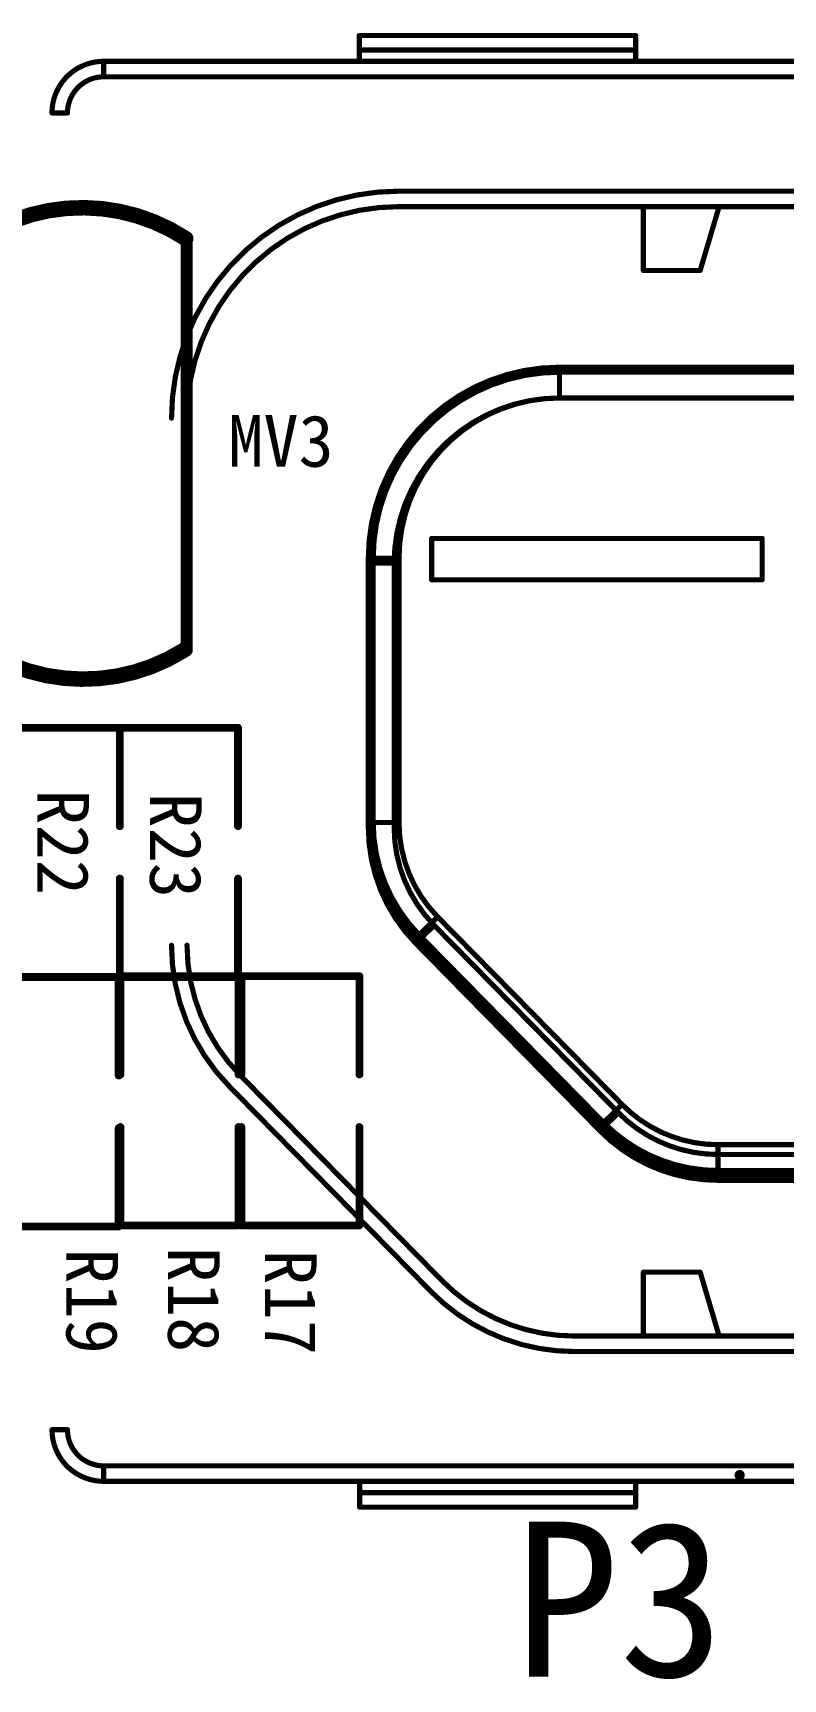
# Model space of a CAD drawing. Extents: x 780 to 1278, y 406 to 602.
# Drawn here: x 1034.08 to 1048.61, y 533.06 to 564.94 of the extents above; entities that cross this region are included whole.
import ezdxf

# ---------------------------------------------------------------- set-up
doc = ezdxf.new("R2010")
doc.units = 0
doc.header["$MEASUREMENT"] = 0
doc.layers.get('0').update_dxf_attribs({"linetype": 'CONTINUOUS'})
doc.layers.add('BOTTOMOVERLAY', color=7, linetype='CONTINUOUS')
doc.layers.add('TOPOVERLAY', color=7, linetype='CONTINUOUS')
doc.styles.get("Standard").update_dxf_attribs({"font": ''})
doc.styles.get('Standard').set_extended_font_data('SimSun')

# ---------------------------------------------------------------- blocks, each defined once
blk = doc.blocks.new('MV_93')
at = {"layer": 'TOPOVERLAY', "const_width": 0.3}
for points in [[(-4.009, -1.964, -0.29277), (-3.966, 1.981)], [(4.009, 1.938, -0.29277), (3.966, -2.007)]]:
    blk.add_lwpolyline(points, format="xyb", dxfattribs=at)
at = {"layer": 'TOPOVERLAY'}
for points, const_width in [([(-4.041, 1.981, 1), (-3.891, 1.981, 1)], 0.15), ([(-4.023, 2, 1), (-3.908, 2, 1)], 0.115), ([(3.934, 1.938, 1), (4.084, 1.938, 1)], 0.15), ([(3.952, 2, 1), (4.067, 2, 1)], 0.115), ([(-4.084, -1.964, 1), (-3.934, -1.964, 1)], 0.15), ([(-4.067, -2, 1), (-3.952, -2, 1)], 0.115), ([(3.891, -2.007, 1), (4.041, -2.007, 1)], 0.15), ([(3.908, -2, 1), (4.023, -2, 1)], 0.115)]:
    blk.add_lwpolyline(points, format="xyb", close=True, dxfattribs=dict(at, const_width=const_width))
at = {"layer": 'TOPOVERLAY', "const_width": 0.23}
for points in [[(4.009, 2), (-3.966, 2)], [(3.966, -2), (-4.009, -2)]]:
    blk.add_lwpolyline(points, dxfattribs=at)
blk = doc.blocks.new('0805_114')
at = {"layer": 'TOPOVERLAY', "const_width": 0.15}
for points in [[(-2.413, 1.143), (-0.508, 1.143)], [(-2.413, 1.143), (-2.413, -1.143)], [(0.508, 1.143), (2.413, 1.143)], [(2.413, 1.143), (2.413, -1.143)], [(-2.413, -1.143), (-0.508, -1.143)], [(0.508, -1.143), (2.413, -1.143)]]:
    blk.add_lwpolyline(points, dxfattribs=at)
at = {"layer": 'TOPOVERLAY', "const_width": 0.075}
for points in [[(-2.451, 1.143, 1), (-2.375, 1.143, 1)], [(-2.451, 1.143, 1), (-2.375, 1.143, 1)], [(-0.546, 1.143, 1), (-0.47, 1.143, 1)], [(0.47, 1.143, 1), (0.546, 1.143, 1)], [(2.375, 1.143, 1), (2.451, 1.143, 1)], [(2.375, 1.143, 1), (2.451, 1.143, 1)], [(-2.451, -1.143, 1), (-2.375, -1.143, 1)], [(-2.451, -1.143, 1), (-2.375, -1.143, 1)], [(-0.546, -1.143, 1), (-0.47, -1.143, 1)], [(0.47, -1.143, 1), (0.546, -1.143, 1)], [(2.375, -1.143, 1), (2.451, -1.143, 1)], [(2.375, -1.143, 1), (2.451, -1.143, 1)]]:
    blk.add_lwpolyline(points, format="xyb", close=True, dxfattribs=at)
blk = doc.blocks.new('0805_115')
at = {"layer": 'TOPOVERLAY', "const_width": 0.15}
for points in [[(-2.413, -1.143), (-2.413, 1.143)], [(-0.508, 1.143), (-2.413, 1.143)], [(2.413, 1.143), (0.508, 1.143)], [(2.413, -1.143), (2.413, 1.143)], [(-0.508, -1.143), (-2.413, -1.143)], [(2.413, -1.143), (0.508, -1.143)]]:
    blk.add_lwpolyline(points, dxfattribs=at)
at = {"layer": 'TOPOVERLAY', "const_width": 0.075}
for points in [[(-2.451, 1.143, 1), (-2.375, 1.143, 1)], [(-2.451, 1.143, 1), (-2.375, 1.143, 1)], [(-0.546, 1.143, 1), (-0.47, 1.143, 1)], [(0.47, 1.143, 1), (0.546, 1.143, 1)], [(2.375, 1.143, 1), (2.451, 1.143, 1)], [(2.375, 1.143, 1), (2.451, 1.143, 1)], [(-2.451, -1.143, 1), (-2.375, -1.143, 1)], [(-2.451, -1.143, 1), (-2.375, -1.143, 1)], [(-0.546, -1.143, 1), (-0.47, -1.143, 1)], [(0.47, -1.143, 1), (0.546, -1.143, 1)], [(2.375, -1.143, 1), (2.451, -1.143, 1)], [(2.375, -1.143, 1), (2.451, -1.143, 1)]]:
    blk.add_lwpolyline(points, format="xyb", close=True, dxfattribs=at)
blk = doc.blocks.new('0805_116')
at = {"layer": 'TOPOVERLAY', "const_width": 0.15}
for points in [[(-2.413, 1.143), (-2.413, -1.143)], [(-2.413, 1.143), (-0.508, 1.143)], [(0.508, 1.143), (2.413, 1.143)], [(2.413, 1.143), (2.413, -1.143)], [(-2.413, -1.143), (-0.508, -1.143)], [(0.508, -1.143), (2.413, -1.143)]]:
    blk.add_lwpolyline(points, dxfattribs=at)
at = {"layer": 'TOPOVERLAY', "const_width": 0.075}
for points in [[(-2.451, 1.143, 1), (-2.375, 1.143, 1)], [(-2.451, 1.143, 1), (-2.375, 1.143, 1)], [(-0.546, 1.143, 1), (-0.47, 1.143, 1)], [(0.47, 1.143, 1), (0.546, 1.143, 1)], [(2.375, 1.143, 1), (2.451, 1.143, 1)], [(2.375, 1.143, 1), (2.451, 1.143, 1)], [(-2.451, -1.143, 1), (-2.375, -1.143, 1)], [(-2.451, -1.143, 1), (-2.375, -1.143, 1)], [(-0.546, -1.143, 1), (-0.47, -1.143, 1)], [(0.47, -1.143, 1), (0.546, -1.143, 1)], [(2.375, -1.143, 1), (2.451, -1.143, 1)], [(2.375, -1.143, 1), (2.451, -1.143, 1)]]:
    blk.add_lwpolyline(points, format="xyb", close=True, dxfattribs=at)
blk = doc.blocks.new('0805_119')
at = {"layer": 'TOPOVERLAY', "const_width": 0.15}
for points in [[(-2.413, -1.143), (-2.413, 1.143)], [(-0.508, 1.143), (-2.413, 1.143)], [(2.413, 1.143), (0.508, 1.143)], [(2.413, -1.143), (2.413, 1.143)], [(-0.508, -1.143), (-2.413, -1.143)], [(2.413, -1.143), (0.508, -1.143)]]:
    blk.add_lwpolyline(points, dxfattribs=at)
at = {"layer": 'TOPOVERLAY', "const_width": 0.075}
for points in [[(-2.451, 1.143, 1), (-2.375, 1.143, 1)], [(-2.451, 1.143, 1), (-2.375, 1.143, 1)], [(-0.546, 1.143, 1), (-0.47, 1.143, 1)], [(0.47, 1.143, 1), (0.546, 1.143, 1)], [(2.375, 1.143, 1), (2.451, 1.143, 1)], [(2.375, 1.143, 1), (2.451, 1.143, 1)], [(-2.451, -1.143, 1), (-2.375, -1.143, 1)], [(-2.451, -1.143, 1), (-2.375, -1.143, 1)], [(-0.546, -1.143, 1), (-0.47, -1.143, 1)], [(0.47, -1.143, 1), (0.546, -1.143, 1)], [(2.375, -1.143, 1), (2.451, -1.143, 1)], [(2.375, -1.143, 1), (2.451, -1.143, 1)]]:
    blk.add_lwpolyline(points, format="xyb", close=True, dxfattribs=at)
blk = doc.blocks.new('0805_120')
at = {"layer": 'TOPOVERLAY', "const_width": 0.15}
for points in [[(-2.413, -1.143), (-2.413, 1.143)], [(-0.508, 1.143), (-2.413, 1.143)], [(2.413, 1.143), (0.508, 1.143)], [(2.413, -1.143), (2.413, 1.143)], [(-0.508, -1.143), (-2.413, -1.143)], [(2.413, -1.143), (0.508, -1.143)]]:
    blk.add_lwpolyline(points, dxfattribs=at)
at = {"layer": 'TOPOVERLAY', "const_width": 0.075}
for points in [[(-2.451, 1.143, 1), (-2.375, 1.143, 1)], [(-2.451, 1.143, 1), (-2.375, 1.143, 1)], [(-0.546, 1.143, 1), (-0.47, 1.143, 1)], [(0.47, 1.143, 1), (0.546, 1.143, 1)], [(2.375, 1.143, 1), (2.451, 1.143, 1)], [(2.375, 1.143, 1), (2.451, 1.143, 1)], [(-2.451, -1.143, 1), (-2.375, -1.143, 1)], [(-2.451, -1.143, 1), (-2.375, -1.143, 1)], [(-0.546, -1.143, 1), (-0.47, -1.143, 1)], [(0.47, -1.143, 1), (0.546, -1.143, 1)], [(2.375, -1.143, 1), (2.451, -1.143, 1)], [(2.375, -1.143, 1), (2.451, -1.143, 1)]]:
    blk.add_lwpolyline(points, format="xyb", close=True, dxfattribs=at)

msp = doc.modelspace()

# ---------------------------------------------------------------- linework, layer by layer
at = {"layer": 'BOTTOMOVERLAY', "const_width": 0.1}
msp.add_lwpolyline([(1047.74, 537.055, 1), (1047.79, 536.968, 1)], format="xyb", close=True, dxfattribs=at)
msp.add_lwpolyline([(1047.74, 537.055, 1), (1047.79, 536.968, 1)], format="xyb", close=True, dxfattribs=at)
at = {"layer": 'TOPOVERLAY', "const_width": 0.1}
for points in [[(1040.401, 564.391), (1040.401, 564.891)], [(1040.401, 564.891), (1045.751, 564.891)], [(1045.751, 564.391), (1045.751, 564.891)], [(1040.401, 564.611), (1045.751, 564.611)], [(1035.451, 564.091), (1035.451, 564.391)], [(1035.451, 564.391), (1068.551, 564.391)], [(1035.451, 564.091), (1068.551, 564.091)], [(1034.451, 563.391), (1034.751, 563.391)], [(1041.161, 561.876), (1062.841, 561.876)], [(1041.161, 561.576), (1062.841, 561.576)], [(1045.901, 560.341), (1045.901, 561.562)], [(1047.001, 560.341), (1047.363, 561.562)], [(1045.901, 560.341), (1047.001, 560.341)], [(1044.276, 557.871), (1044.276, 558.466)], [(1044.276, 558.466), (1059.726, 558.466)], [(1044.276, 558.371), (1059.726, 558.371)], [(1044.276, 557.871), (1044.276, 558.371)], [(1044.276, 558.371), (1059.726, 558.371)], [(1044.276, 557.871), (1059.726, 557.871)], [(1044.276, 557.871), (1059.726, 557.871)], [(1041.801, 554.351), (1041.801, 555.151)], [(1041.801, 555.151), (1048.201, 555.151)], [(1048.201, 554.351), (1048.201, 555.151)], [(1040.576, 549.65), (1040.576, 554.766)], [(1040.576, 554.766), (1041.17, 554.766)], [(1040.576, 549.551), (1040.576, 554.671)], [(1040.576, 554.671), (1041.076, 554.671)], [(1040.67, 549.65), (1040.67, 554.766)], [(1041.076, 549.551), (1041.076, 554.671)], [(1041.17, 549.65), (1041.17, 554.766)], [(1041.801, 554.351), (1048.201, 554.351)], [(1040.576, 549.65), (1041.17, 549.65)], [(1041.494, 547.407), (1041.918, 547.823)], [(1041.494, 547.309), (1041.85, 547.659)], [(1041.85, 547.659), (1045.418, 544.029)], [(1041.918, 547.823), (1045.489, 544.189)], [(1041.494, 547.407), (1045.065, 543.773)], [(1041.561, 547.473), (1045.132, 543.839)], [(1041.494, 547.309), (1045.061, 543.679)], [(1037.883, 544.542), (1041.786, 540.57)], [(1038.097, 544.753), (1042, 540.781)], [(1045.065, 543.773), (1045.489, 544.189)], [(1045.061, 543.679), (1045.418, 544.029)], [(1047.343, 542.721), (1047.343, 543.221)], [(1047.343, 543.221), (1056.659, 543.221)], [(1047.347, 542.816), (1047.347, 543.41)], [(1047.347, 543.41), (1056.655, 543.41)], [(1047.347, 542.91), (1056.655, 542.91)], [(1047.343, 542.721), (1056.659, 542.721)], [(1047.347, 542.816), (1056.655, 542.816)], [(1045.901, 539.72), (1045.901, 540.941)], [(1045.901, 540.941), (1047.001, 540.941)], [(1047.001, 540.941), (1047.363, 539.72)], [(1044.564, 539.705), (1059.438, 539.705)], [(1044.564, 539.405), (1059.438, 539.405)], [(1034.451, 537.891), (1034.751, 537.891)], [(1035.451, 537.191), (1068.551, 537.191)], [(1035.451, 536.891), (1035.451, 537.191)], [(1035.451, 536.891), (1068.551, 536.891)], [(1040.407, 536.671), (1040.407, 536.891)], [(1045.751, 536.391), (1045.751, 536.891)], [(1040.407, 536.671), (1045.751, 536.671)], [(1040.408, 536.391), (1040.408, 536.671)], [(1040.408, 536.391), (1045.751, 536.391)]]:
    msp.add_lwpolyline(points, dxfattribs=at)
at = {"layer": 'TOPOVERLAY', "const_width": 0.05}
for points in [[(1040.376, 564.891, 1), (1040.426, 564.891, 1)], [(1040.376, 564.891, 1), (1040.426, 564.891, 1)], [(1045.726, 564.891, 1), (1045.776, 564.891, 1)], [(1045.726, 564.891, 1), (1045.776, 564.891, 1)], [(1040.376, 564.611, 1), (1040.426, 564.611, 1)], [(1045.726, 564.611, 1), (1045.776, 564.611, 1)], [(1035.426, 564.391, 1), (1035.476, 564.391, 1)], [(1035.426, 564.391, 1), (1035.476, 564.391, 1)], [(1035.426, 564.391, 1), (1035.476, 564.391, 1)], [(1040.376, 564.391, 1), (1040.426, 564.391, 1)], [(1045.726, 564.391, 1), (1045.776, 564.391, 1)], [(1035.426, 564.091, 1), (1035.476, 564.091, 1)], [(1035.426, 564.091, 1), (1035.476, 564.091, 1)], [(1035.426, 564.091, 1), (1035.476, 564.091, 1)], [(1034.426, 563.391, 1), (1034.476, 563.391, 1)], [(1034.426, 563.391, 1), (1034.476, 563.391, 1)], [(1034.426, 563.391, 1), (1034.476, 563.391, 1)], [(1034.726, 563.391, 1), (1034.776, 563.391, 1)], [(1034.726, 563.391, 1), (1034.776, 563.391, 1)], [(1034.726, 563.391, 1), (1034.776, 563.391, 1)], [(1041.136, 561.876, 1), (1041.186, 561.876, 1)], [(1041.136, 561.876, 1), (1041.186, 561.876, 1)], [(1041.136, 561.576, 1), (1041.186, 561.576, 1)], [(1041.136, 561.576, 1), (1041.186, 561.576, 1)], [(1045.876, 561.562, 1), (1045.926, 561.562, 1)], [(1047.338, 561.562, 1), (1047.388, 561.562, 1)], [(1045.876, 560.341, 1), (1045.926, 560.341, 1)], [(1045.876, 560.341, 1), (1045.926, 560.341, 1)], [(1046.976, 560.341, 1), (1047.026, 560.341, 1)], [(1046.976, 560.341, 1), (1047.026, 560.341, 1)], [(1044.251, 558.466, 1), (1044.301, 558.466, 1)], [(1044.251, 558.466, 1), (1044.301, 558.466, 1)], [(1044.251, 558.466, 1), (1044.301, 558.466, 1)], [(1044.251, 558.371, 1), (1044.301, 558.371, 1)], [(1044.251, 558.371, 1), (1044.301, 558.371, 1)], [(1044.251, 558.371, 1), (1044.301, 558.371, 1)], [(1044.251, 558.371, 1), (1044.301, 558.371, 1)], [(1044.251, 558.371, 1), (1044.301, 558.371, 1)], [(1044.251, 557.871, 1), (1044.301, 557.871, 1)], [(1044.251, 557.871, 1), (1044.301, 557.871, 1)], [(1044.251, 557.871, 1), (1044.301, 557.871, 1)], [(1044.251, 557.871, 1), (1044.301, 557.871, 1)], [(1044.251, 557.871, 1), (1044.301, 557.871, 1)], [(1044.251, 557.871, 1), (1044.301, 557.871, 1)], [(1036.741, 557.481, 1), (1036.791, 557.481, 1)], [(1036.741, 557.481, 1), (1036.791, 557.481, 1)], [(1037.041, 557.481, 1), (1037.091, 557.481, 1)], [(1037.041, 557.481, 1), (1037.091, 557.481, 1)], [(1041.776, 555.151, 1), (1041.826, 555.151, 1)], [(1041.776, 555.151, 1), (1041.826, 555.151, 1)], [(1048.176, 555.151, 1), (1048.226, 555.151, 1)], [(1048.176, 555.151, 1), (1048.226, 555.151, 1)], [(1040.551, 554.766, 1), (1040.601, 554.766, 1)], [(1040.551, 554.766, 1), (1040.601, 554.766, 1)], [(1040.551, 554.766, 1), (1040.601, 554.766, 1)], [(1040.551, 554.671, 1), (1040.601, 554.671, 1)], [(1040.551, 554.671, 1), (1040.601, 554.671, 1)], [(1040.551, 554.671, 1), (1040.601, 554.671, 1)], [(1040.645, 554.766, 1), (1040.695, 554.766, 1)], [(1040.645, 554.766, 1), (1040.695, 554.766, 1)], [(1041.051, 554.671, 1), (1041.101, 554.671, 1)], [(1041.051, 554.671, 1), (1041.101, 554.671, 1)], [(1041.051, 554.671, 1), (1041.101, 554.671, 1)], [(1041.145, 554.766, 1), (1041.195, 554.766, 1)], [(1041.145, 554.766, 1), (1041.195, 554.766, 1)], [(1041.145, 554.766, 1), (1041.195, 554.766, 1)], [(1041.776, 554.351, 1), (1041.826, 554.351, 1)], [(1041.776, 554.351, 1), (1041.826, 554.351, 1)], [(1048.176, 554.351, 1), (1048.226, 554.351, 1)], [(1048.176, 554.351, 1), (1048.226, 554.351, 1)], [(1040.551, 549.65, 1), (1040.601, 549.65, 1)], [(1040.551, 549.65, 1), (1040.601, 549.65, 1)], [(1040.551, 549.65, 1), (1040.601, 549.65, 1)], [(1040.551, 549.551, 1), (1040.601, 549.551, 1)], [(1040.551, 549.551, 1), (1040.601, 549.551, 1)], [(1040.645, 549.65, 1), (1040.695, 549.65, 1)], [(1040.645, 549.65, 1), (1040.695, 549.65, 1)], [(1041.051, 549.551, 1), (1041.101, 549.551, 1)], [(1041.051, 549.551, 1), (1041.101, 549.551, 1)], [(1041.145, 549.65, 1), (1041.195, 549.65, 1)], [(1041.145, 549.65, 1), (1041.195, 549.65, 1)], [(1041.145, 549.65, 1), (1041.195, 549.65, 1)], [(1041.825, 547.659, 1), (1041.875, 547.659, 1)], [(1041.825, 547.659, 1), (1041.875, 547.659, 1)], [(1041.825, 547.659, 1), (1041.875, 547.659, 1)], [(1041.893, 547.823, 1), (1041.943, 547.823, 1)], [(1041.893, 547.823, 1), (1041.943, 547.823, 1)], [(1041.893, 547.823, 1), (1041.943, 547.823, 1)], [(1041.469, 547.407, 1), (1041.519, 547.407, 1)], [(1041.469, 547.407, 1), (1041.519, 547.407, 1)], [(1041.469, 547.407, 1), (1041.519, 547.407, 1)], [(1041.536, 547.473, 1), (1041.586, 547.473, 1)], [(1041.536, 547.473, 1), (1041.586, 547.473, 1)], [(1036.741, 547.273, 1), (1036.791, 547.273, 1)], [(1036.741, 547.273, 1), (1036.791, 547.273, 1)], [(1037.041, 547.273, 1), (1037.091, 547.273, 1)], [(1037.041, 547.273, 1), (1037.091, 547.273, 1)], [(1041.469, 547.309, 1), (1041.519, 547.309, 1)], [(1041.469, 547.309, 1), (1041.519, 547.309, 1)], [(1041.469, 547.309, 1), (1041.519, 547.309, 1)], [(1037.858, 544.542, 1), (1037.908, 544.542, 1)], [(1037.858, 544.542, 1), (1037.908, 544.542, 1)], [(1038.072, 544.753, 1), (1038.122, 544.753, 1)], [(1038.072, 544.753, 1), (1038.122, 544.753, 1)], [(1045.464, 544.189, 1), (1045.514, 544.189, 1)], [(1045.464, 544.189, 1), (1045.514, 544.189, 1)], [(1045.464, 544.189, 1), (1045.514, 544.189, 1)], [(1045.107, 543.839, 1), (1045.157, 543.839, 1)], [(1045.107, 543.839, 1), (1045.157, 543.839, 1)], [(1045.393, 544.029, 1), (1045.443, 544.029, 1)], [(1045.393, 544.029, 1), (1045.443, 544.029, 1)], [(1045.393, 544.029, 1), (1045.443, 544.029, 1)], [(1045.036, 543.679, 1), (1045.086, 543.679, 1)], [(1045.036, 543.679, 1), (1045.086, 543.679, 1)], [(1045.036, 543.679, 1), (1045.086, 543.679, 1)], [(1045.04, 543.773, 1), (1045.09, 543.773, 1)], [(1045.04, 543.773, 1), (1045.09, 543.773, 1)], [(1045.04, 543.773, 1), (1045.09, 543.773, 1)], [(1047.318, 543.221, 1), (1047.368, 543.221, 1)], [(1047.318, 543.221, 1), (1047.368, 543.221, 1)], [(1047.318, 543.221, 1), (1047.368, 543.221, 1)], [(1047.322, 543.41, 1), (1047.372, 543.41, 1)], [(1047.322, 543.41, 1), (1047.372, 543.41, 1)], [(1047.322, 543.41, 1), (1047.372, 543.41, 1)], [(1047.322, 542.91, 1), (1047.372, 542.91, 1)], [(1047.322, 542.91, 1), (1047.372, 542.91, 1)], [(1047.318, 542.721, 1), (1047.368, 542.721, 1)], [(1047.318, 542.721, 1), (1047.368, 542.721, 1)], [(1047.318, 542.721, 1), (1047.368, 542.721, 1)], [(1047.322, 542.816, 1), (1047.372, 542.816, 1)], [(1047.322, 542.816, 1), (1047.372, 542.816, 1)], [(1047.322, 542.816, 1), (1047.372, 542.816, 1)], [(1045.876, 540.941, 1), (1045.926, 540.941, 1)], [(1045.876, 540.941, 1), (1045.926, 540.941, 1)], [(1046.976, 540.941, 1), (1047.026, 540.941, 1)], [(1046.976, 540.941, 1), (1047.026, 540.941, 1)], [(1041.975, 540.781, 1), (1042.025, 540.781, 1)], [(1041.975, 540.781, 1), (1042.025, 540.781, 1)], [(1041.761, 540.57, 1), (1041.811, 540.57, 1)], [(1041.761, 540.57, 1), (1041.811, 540.57, 1)], [(1044.539, 539.705, 1), (1044.589, 539.705, 1)], [(1044.539, 539.705, 1), (1044.589, 539.705, 1)], [(1045.876, 539.72, 1), (1045.926, 539.72, 1)], [(1047.338, 539.72, 1), (1047.388, 539.72, 1)], [(1044.539, 539.405, 1), (1044.589, 539.405, 1)], [(1044.539, 539.405, 1), (1044.589, 539.405, 1)], [(1034.426, 537.891, 1), (1034.476, 537.891, 1)], [(1034.426, 537.891, 1), (1034.476, 537.891, 1)], [(1034.426, 537.891, 1), (1034.476, 537.891, 1)], [(1034.726, 537.891, 1), (1034.776, 537.891, 1)], [(1034.726, 537.891, 1), (1034.776, 537.891, 1)], [(1034.726, 537.891, 1), (1034.776, 537.891, 1)], [(1035.426, 537.191, 1), (1035.476, 537.191, 1)], [(1035.426, 537.191, 1), (1035.476, 537.191, 1)], [(1035.426, 537.191, 1), (1035.476, 537.191, 1)], [(1035.426, 536.891, 1), (1035.476, 536.891, 1)], [(1035.426, 536.891, 1), (1035.476, 536.891, 1)], [(1035.426, 536.891, 1), (1035.476, 536.891, 1)], [(1040.382, 536.891, 1), (1040.432, 536.891, 1)], [(1045.726, 536.891, 1), (1045.776, 536.891, 1)], [(1040.382, 536.671, 1), (1040.432, 536.671, 1)], [(1040.382, 536.671, 1), (1040.432, 536.671, 1)], [(1040.383, 536.671, 1), (1040.433, 536.671, 1)], [(1045.726, 536.671, 1), (1045.776, 536.671, 1)], [(1040.383, 536.391, 1), (1040.433, 536.391, 1)], [(1040.383, 536.391, 1), (1040.433, 536.391, 1)], [(1045.726, 536.391, 1), (1045.776, 536.391, 1)], [(1045.726, 536.391, 1), (1045.776, 536.391, 1)]]:
    msp.add_lwpolyline(points, format="xyb", close=True, dxfattribs=at)
at = {"layer": 'TOPOVERLAY', "const_width": 0.1}
for points in [[(1034.451, 563.391, -0.414214), (1035.451, 564.391)], [(1034.751, 563.391, -0.414214), (1035.451, 564.091)], [(1036.766, 557.481, -0.414214), (1041.161, 561.876)], [(1037.066, 557.481, -0.414214), (1041.161, 561.576)], [(1040.576, 554.766, -0.414214), (1044.276, 558.466)], [(1040.576, 554.671, -0.414214), (1044.276, 558.371)], [(1040.67, 554.766, -0.414214), (1044.276, 558.371)], [(1041.076, 554.671, -0.414214), (1044.276, 557.871)], [(1041.17, 554.766, -0.414214), (1044.276, 557.871)], [(1041.494, 547.407, -0.196645), (1040.576, 549.65)], [(1041.494, 547.309, -0.196645), (1040.576, 549.551)], [(1041.561, 547.473, -0.196645), (1040.67, 549.65)], [(1041.85, 547.659, -0.196645), (1041.076, 549.551)], [(1041.918, 547.823, -0.196645), (1041.17, 549.65)], [(1037.883, 544.542, -0.196645), (1036.766, 547.273)], [(1038.097, 544.753, -0.196645), (1037.066, 547.273)], [(1047.347, 543.41, -0.201181), (1045.489, 544.189)], [(1047.347, 542.91, -0.201181), (1045.132, 543.839)], [(1047.343, 543.221, -0.201181), (1045.418, 544.029)], [(1047.343, 542.721, -0.201181), (1045.061, 543.679)], [(1047.347, 542.816, -0.201181), (1045.065, 543.773)], [(1044.564, 539.705, -0.201181), (1042, 540.781)], [(1044.564, 539.405, -0.201181), (1041.786, 540.57)], [(1035.451, 536.891, -0.414214), (1034.451, 537.891)], [(1035.451, 537.191, -0.414214), (1034.751, 537.891)]]:
    msp.add_lwpolyline(points, format="xyb", dxfattribs=at)

# ---------------------------------------------------------------- block references
for name, p, rotation in [('MV_93', (1035.06, 556.991), 270), ('0805_119', (1034.62, 549.071), 270), ('0805_120', (1036.91, 549.071), 270), ('0805_116', (1034.6, 544.241), 90), ('0805_115', (1036.92, 544.261), 270), ('0805_114', (1039.26, 544.261), 90)]:
    msp.add_blockref(name, p, dxfattribs=dict(rotation=rotation))

# ---------------------------------------------------------------- texts
at = {"layer": 'TOPOVERLAY'}
for s, height, rotation, p in [('MV3', 1, 360, (1037.864, 556.539)), ('R22', 1, 270, (1034.167, 550.288)), ('R23', 1, 270, (1036.35, 550.227)), ('R19', 1, 270, (1034.73, 541.401)), ('R18', 1, 270, (1036.7, 541.431)), ('R17', 1, 270, (1038.574, 541.379)), ('P3', 3, 360, (1043.39, 533.111))]:
    msp.add_text(s, height=height, rotation=rotation, dxfattribs=at).set_placement(p)

doc.saveas('drawing.dxf')
